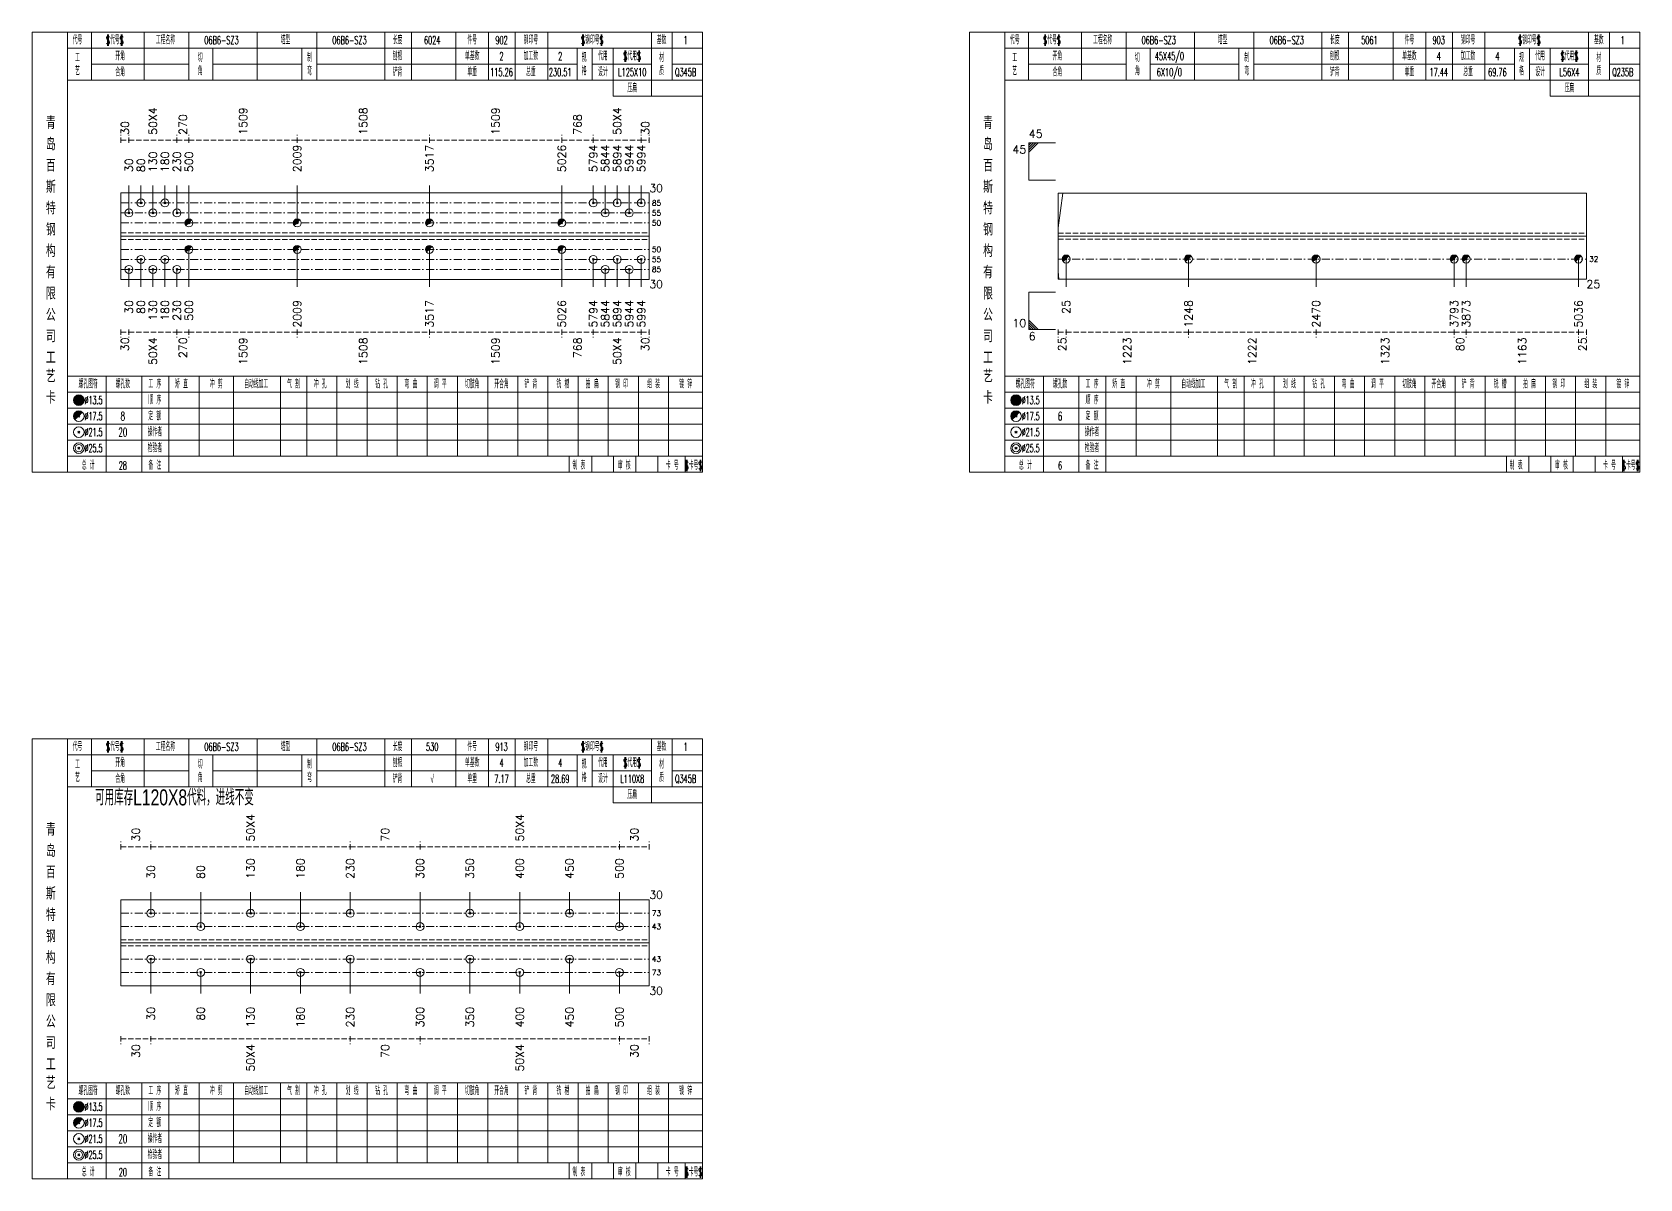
# Model space of a CAD drawing. Extents: x -533 to 8774, y 0 to 7979.
# Drawn here: x 2108 to 2711, y 1034 to 1464 of the extents above; entities that cross this region are included whole.
import ezdxf
from ezdxf.enums import TextEntityAlignment as Align

# ---------------------------------------------------------------- set-up
doc = ezdxf.new("R2010")
doc.units = 0
doc.header["$MEASUREMENT"] = 0
doc.linetypes.add('一点画线', pattern=[5.2, 3, -1, 0.2, -1])
doc.linetypes.add('虚线', pattern=[2.75, 2, -0.75])
doc.layers.get('0').update_dxf_attribs({"linetype": 'CONTINUOUS', "lineweight": 25})
for name, color, linetype, lineweight in [('1', 7, 'CONTINUOUS', 25), ('4', 7, 'CONTINUOUS', 25), ('5', 7, 'CONTINUOUS', 25)]:
    doc.layers.add(name, color=color, linetype=linetype, lineweight=lineweight)
doc.styles.get("Standard").update_dxf_attribs({"font": 'simplex.shx', "width": 0.7, "height": 3, "bigfont": 'gbhzfs.shx'})

# ---------------------------------------------------------------- blocks, each defined once
blk = doc.blocks.new('孔17.5')
at = {"layer": '5', "color": 7, "linetype": 'Continuous', "lineweight": 0}
for p, q in [((-0.2, -0.2), (0.2, 0.2)), ((-0.2, 0.2), (0.2, -0.2))]:
    blk.add_line(p, q, dxfattribs=at)
at = {"layer": '5', "color": 7, "linetype": 'Continuous', "lineweight": 13}
blk.add_circle((0, 0), 1, dxfattribs=at)
for radius in [0.9, 0.8, 0.7, 0.6, 0.5, 0.4, 0.3, 0.2, 0.1]:
    blk.add_arc((0, 0), radius, 45, 225, dxfattribs=at)
blk = doc.blocks.new('孔21.5')
at = {"layer": '5', "color": 7, "linetype": 'Continuous', "lineweight": 13}
for p, q in [((-0.2, -0.2), (0.2, 0.2)), ((0.2, -0.2), (-0.2, 0.2))]:
    blk.add_line(p, q, dxfattribs=at)
blk.add_circle((0, 0), 1, dxfattribs=at)

msp = doc.modelspace()

# ---------------------------------------------------------------- linework, layer by layer
at = {"color": 8, "linetype": '虚线', "lineweight": 9}
for p, q in [((2141.7, 1422.2), (2141.7, 1425.2)), ((2141.7, 1423.2), (2144.7, 1423.2)), ((2144.7, 1422.2), (2144.7, 1425.2)), ((2144.7, 1422.2), (2144.7, 1425.2)), ((2144.7, 1423.2), (2162.7, 1423.2)), ((2162.7, 1422.2), (2162.7, 1425.2)), ((2162.7, 1422.2), (2162.7, 1425.2)), ((2162.7, 1423.2), (2167.2, 1423.2)), ((2167.2, 1422.2), (2167.2, 1425.2)), ((2167.2, 1422.2), (2167.2, 1425.2)), ((2167.2, 1423.2), (2207.77, 1423.2)), ((2207.77, 1422.2), (2207.77, 1425.2)), ((2207.77, 1422.2), (2207.77, 1425.2)), ((2207.77, 1423.2), (2257.36, 1423.2)), ((2257.36, 1422.2), (2257.36, 1425.2)), ((2257.36, 1422.2), (2257.36, 1425.2)), ((2257.36, 1423.2), (2306.98, 1423.2)), ((2306.98, 1422.2), (2306.98, 1425.2)), ((2306.98, 1422.2), (2306.98, 1425.2)), ((2306.98, 1423.2), (2318.8, 1423.2)), ((2318.8, 1422.2), (2318.8, 1425.2)), ((2318.8, 1422.2), (2318.8, 1425.2)), ((2318.8, 1423.2), (2336.8, 1423.2)), ((2336.8, 1422.2), (2336.8, 1425.2)), ((2336.8, 1422.2), (2336.8, 1425.2)), ((2336.8, 1423.2), (2339.8, 1423.2)), ((2339.8, 1422.2), (2339.8, 1425.2)), ((2141.7, 1352.2), (2141.7, 1349.2)), ((2141.7, 1351.2), (2144.7, 1351.2)), ((2144.7, 1352.2), (2144.7, 1349.2)), ((2144.7, 1352.2), (2144.7, 1349.2)), ((2144.7, 1351.2), (2162.7, 1351.2)), ((2162.7, 1352.2), (2162.7, 1349.2)), ((2162.7, 1352.2), (2162.7, 1349.2)), ((2162.7, 1351.2), (2167.2, 1351.2)), ((2167.2, 1352.2), (2167.2, 1349.2)), ((2167.2, 1352.2), (2167.2, 1349.2)), ((2167.2, 1351.2), (2207.77, 1351.2)), ((2207.77, 1352.2), (2207.77, 1349.2)), ((2207.77, 1352.2), (2207.77, 1349.2)), ((2207.77, 1351.2), (2257.36, 1351.2)), ((2257.36, 1352.2), (2257.36, 1349.2)), ((2257.36, 1352.2), (2257.36, 1349.2)), ((2257.36, 1351.2), (2306.98, 1351.2)), ((2306.98, 1352.2), (2306.98, 1349.2)), ((2306.98, 1352.2), (2306.98, 1349.2)), ((2306.98, 1351.2), (2318.8, 1351.2)), ((2318.8, 1352.2), (2318.8, 1349.2)), ((2318.8, 1352.2), (2318.8, 1349.2)), ((2318.8, 1351.2), (2336.8, 1351.2)), ((2336.8, 1352.2), (2336.8, 1349.2)), ((2336.8, 1352.2), (2336.8, 1349.2)), ((2336.8, 1351.2), (2339.8, 1351.2)), ((2339.8, 1352.2), (2339.8, 1349.2)), ((2493.1, 1352.2), (2493.1, 1349.2)), ((2493.1, 1351.2), (2496.1, 1351.2)), ((2496.1, 1352.2), (2496.1, 1349.2)), ((2496.1, 1352.2), (2496.1, 1349.2)), ((2496.1, 1351.2), (2541.95, 1351.2)), ((2541.95, 1352.2), (2541.95, 1349.2)), ((2541.95, 1352.2), (2541.95, 1349.2)), ((2541.95, 1351.2), (2589.78, 1351.2)), ((2589.78, 1352.2), (2589.78, 1349.2)), ((2589.78, 1352.2), (2589.78, 1349.2)), ((2589.78, 1351.2), (2641.57, 1351.2)), ((2641.57, 1352.2), (2641.57, 1349.2)), ((2641.57, 1352.2), (2641.57, 1349.2)), ((2641.57, 1351.2), (2646.07, 1351.2)), ((2646.07, 1352.2), (2646.07, 1349.2)), ((2646.07, 1352.2), (2646.07, 1349.2)), ((2646.07, 1351.2), (2688.2, 1351.2)), ((2688.2, 1352.2), (2688.2, 1349.2)), ((2688.2, 1352.2), (2688.2, 1349.2)), ((2688.2, 1351.2), (2691.2, 1351.2)), ((2691.2, 1352.2), (2691.2, 1349.2)), ((2141.7, 1157.2), (2141.7, 1160.2)), ((2141.7, 1158.2), (2152.91, 1158.2)), ((2152.91, 1157.2), (2152.91, 1160.2)), ((2152.91, 1157.2), (2152.91, 1160.2)), ((2152.91, 1158.2), (2227.67, 1158.2)), ((2227.67, 1157.2), (2227.67, 1160.2)), ((2227.67, 1157.2), (2227.67, 1160.2)), ((2227.67, 1158.2), (2253.83, 1158.2)), ((2253.83, 1157.2), (2253.83, 1160.2)), ((2253.83, 1157.2), (2253.83, 1160.2)), ((2253.83, 1158.2), (2328.59, 1158.2)), ((2328.59, 1157.2), (2328.59, 1160.2)), ((2328.59, 1157.2), (2328.59, 1160.2)), ((2328.59, 1158.2), (2339.8, 1158.2)), ((2339.8, 1157.2), (2339.8, 1160.2)), ((2141.7, 1087.2), (2141.7, 1084.2)), ((2141.7, 1086.2), (2152.91, 1086.2)), ((2152.91, 1087.2), (2152.91, 1084.2)), ((2152.91, 1087.2), (2152.91, 1084.2)), ((2152.91, 1086.2), (2227.67, 1086.2)), ((2227.67, 1087.2), (2227.67, 1084.2)), ((2227.67, 1087.2), (2227.67, 1084.2)), ((2227.67, 1086.2), (2253.83, 1086.2)), ((2253.83, 1087.2), (2253.83, 1084.2)), ((2253.83, 1087.2), (2253.83, 1084.2)), ((2253.83, 1086.2), (2328.59, 1086.2)), ((2328.59, 1087.2), (2328.59, 1084.2)), ((2328.59, 1087.2), (2328.59, 1084.2)), ((2328.59, 1086.2), (2339.8, 1086.2)), ((2339.8, 1087.2), (2339.8, 1084.2))]:
    msp.add_line(p, q, dxfattribs=at)
at = {"color": 7, "linetype": 'Continuous', "lineweight": 13}
for p, q in [((2482.1, 1422.2), (2492.1, 1422.2)), ((2482.1, 1408.2), (2482.1, 1422.2)), ((2482.97, 1422.2), (2482.1, 1421.33)), ((2483.85, 1422.2), (2482.1, 1420.45)), ((2484.72, 1422.2), (2482.1, 1419.58)), ((2485.6, 1422.2), (2482.1, 1418.7)), ((2144.7, 1395.9), (2144.7, 1406.2)), ((2149.2, 1399.65), (2149.2, 1406.2)), ((2153.7, 1395.9), (2153.7, 1406.2)), ((2158.2, 1399.65), (2158.2, 1406.2)), ((2162.7, 1395.9), (2162.7, 1406.2)), ((2167.2, 1392.15), (2167.2, 1406.2)), ((2207.77, 1392.15), (2207.77, 1406.2)), ((2257.36, 1392.15), (2257.36, 1406.2)), ((2306.98, 1392.15), (2306.98, 1406.2)), ((2318.8, 1399.65), (2318.8, 1406.2)), ((2323.3, 1395.9), (2323.3, 1406.2)), ((2327.8, 1399.65), (2327.8, 1406.2)), ((2332.3, 1395.9), (2332.3, 1406.2)), ((2336.8, 1399.65), (2336.8, 1406.2)), ((2482.1, 1408.2), (2492.1, 1408.2)), ((2493.1, 1390.36), (2494.86, 1403.27)), ((2167.2, 1382.25), (2167.2, 1368.2)), ((2207.77, 1382.25), (2207.77, 1368.2)), ((2257.36, 1382.25), (2257.36, 1368.2)), ((2306.98, 1382.25), (2306.98, 1368.2)), ((2144.7, 1374.75), (2144.7, 1368.2)), ((2149.2, 1378.5), (2149.2, 1368.2)), ((2153.7, 1374.75), (2153.7, 1368.2)), ((2158.2, 1378.5), (2158.2, 1368.2)), ((2162.7, 1374.75), (2162.7, 1368.2)), ((2318.8, 1378.5), (2318.8, 1368.2)), ((2323.3, 1374.75), (2323.3, 1368.2)), ((2327.8, 1378.5), (2327.8, 1368.2)), ((2332.3, 1374.75), (2332.3, 1368.2)), ((2336.8, 1378.5), (2336.8, 1368.2)), ((2496.1, 1378.63), (2496.1, 1368.2)), ((2541.95, 1378.63), (2541.95, 1368.2)), ((2589.78, 1378.63), (2589.78, 1368.2)), ((2641.57, 1378.63), (2641.57, 1368.2)), ((2646.07, 1378.63), (2646.07, 1368.2)), ((2688.2, 1378.63), (2688.2, 1368.2)), ((2493.1, 1374), (2493.33, 1371.13)), ((2482.1, 1366.2), (2492.1, 1366.2)), ((2482.1, 1366.2), (2482.1, 1352.2)), ((2485.6, 1352.2), (2482.1, 1355.7)), ((2484.72, 1352.2), (2482.1, 1354.83)), ((2483.85, 1352.2), (2482.1, 1353.95)), ((2482.97, 1352.2), (2482.1, 1353.08)), ((2482.1, 1352.2), (2492.1, 1352.2)), ((2152.91, 1133.29), (2152.91, 1141.2)), ((2171.6, 1128.29), (2171.6, 1141.2)), ((2190.29, 1133.29), (2190.29, 1141.2)), ((2208.98, 1128.29), (2208.98, 1141.2)), ((2227.67, 1133.29), (2227.67, 1141.2)), ((2253.83, 1128.29), (2253.83, 1141.2)), ((2272.52, 1133.29), (2272.52, 1141.2)), ((2291.21, 1128.29), (2291.21, 1141.2)), ((2309.9, 1133.29), (2309.9, 1141.2)), ((2328.59, 1128.29), (2328.59, 1141.2)), ((2152.91, 1116.11), (2152.91, 1103.2)), ((2190.29, 1116.11), (2190.29, 1103.2)), ((2227.67, 1116.11), (2227.67, 1103.2)), ((2272.52, 1116.11), (2272.52, 1103.2)), ((2309.9, 1116.11), (2309.9, 1103.2)), ((2171.6, 1111.11), (2171.6, 1103.2)), ((2208.98, 1111.11), (2208.98, 1103.2)), ((2253.83, 1111.11), (2253.83, 1103.2)), ((2291.21, 1111.11), (2291.21, 1103.2)), ((2328.59, 1111.11), (2328.59, 1103.2))]:
    msp.add_line(p, q, dxfattribs=at)
at = {"color": 7, "linetype": 'Continuous', "lineweight": 18}
for p, q in [((2141.7, 1403.4), (2141.7, 1371)), ((2141.7, 1403.4), (2339.8, 1403.4)), ((2339.8, 1403.4), (2339.8, 1371)), ((2493.1, 1403.27), (2493.1, 1371.13)), ((2493.1, 1403.27), (2691.2, 1403.27)), ((2691.2, 1403.27), (2691.2, 1371.13)), ((2141.7, 1387.2), (2339.8, 1387.2)), ((2493.1, 1387.2), (2691.2, 1387.2)), ((2141.7, 1138.29), (2141.7, 1106.11)), ((2141.7, 1138.29), (2339.8, 1138.29)), ((2339.8, 1138.29), (2339.8, 1106.11)), ((2141.7, 1122.2), (2339.8, 1122.2))]:
    msp.add_line(p, q, dxfattribs=at)
at = {"color": 3, "linetype": '一点画线', "lineweight": 13}
for p, q in [((2141.7, 1399.65), (2339.8, 1399.65)), ((2141.7, 1395.9), (2339.8, 1395.9)), ((2141.7, 1392.15), (2339.8, 1392.15)), ((2141.7, 1382.25), (2339.8, 1382.25)), ((2141.7, 1378.5), (2339.8, 1378.5)), ((2141.7, 1374.75), (2339.8, 1374.75)), ((2493.1, 1378.63), (2691.2, 1378.63)), ((2141.7, 1133.29), (2339.8, 1133.29)), ((2141.7, 1128.29), (2339.8, 1128.29)), ((2141.7, 1116.11), (2339.8, 1116.11)), ((2141.7, 1111.11), (2339.8, 1111.11))]:
    msp.add_line(p, q, dxfattribs=at)
at = {"color": 1, "linetype": '虚线', "lineweight": 18}
for p, q in [((2141.7, 1388.4), (2339.8, 1388.4)), ((2493.1, 1388.27), (2691.2, 1388.27)), ((2141.7, 1386), (2339.8, 1386)), ((2493.1, 1386.13), (2691.2, 1386.13)), ((2141.7, 1123.29), (2339.8, 1123.29)), ((2141.7, 1121.11), (2339.8, 1121.11))]:
    msp.add_line(p, q, dxfattribs=at)
at = {"layer": '1', "color": 7, "linetype": 'Continuous', "lineweight": 18}
for p, q in [((2141.7, 1371), (2339.8, 1371)), ((2493.1, 1371.13), (2691.2, 1371.13)), ((2141.7, 1106.11), (2339.8, 1106.11))]:
    msp.add_line(p, q, dxfattribs=at)
at = {"layer": '4', "color": 1, "linetype": 'Continuous', "lineweight": 18}
for p, q in [((2121.7, 1298.7), (2121.7, 1463.7)), ((2130.6, 1445.7), (2130.6, 1463.7)), ((2150.4, 1445.7), (2150.4, 1463.7)), ((2167.2, 1445.7), (2167.2, 1463.7)), ((2192.8, 1445.7), (2192.8, 1463.7)), ((2215.1, 1445.7), (2215.1, 1463.7)), ((2240.6, 1445.7), (2240.6, 1463.7)), ((2250.6, 1445.7), (2250.6, 1463.7)), ((2267.3, 1445.7), (2267.3, 1463.7)), ((2279.5, 1445.7), (2279.5, 1463.7)), ((2289.5, 1445.7), (2289.5, 1463.7)), ((2301.7, 1445.7), (2301.7, 1463.7)), ((2340.6, 1439.7), (2340.6, 1463.7)), ((2348.4, 1445.7), (2348.4, 1463.7)), ((2473.1, 1298.7), (2473.1, 1463.7)), ((2482, 1445.7), (2482, 1463.7)), ((2501.8, 1445.7), (2501.8, 1463.7)), ((2518.6, 1445.7), (2518.6, 1463.7)), ((2544.2, 1445.7), (2544.2, 1463.7)), ((2566.5, 1445.7), (2566.5, 1463.7)), ((2592, 1445.7), (2592, 1463.7)), ((2602, 1445.7), (2602, 1463.7)), ((2618.7, 1445.7), (2618.7, 1463.7)), ((2630.9, 1445.7), (2630.9, 1463.7)), ((2640.9, 1445.7), (2640.9, 1463.7)), ((2653.1, 1445.7), (2653.1, 1463.7)), ((2692, 1439.7), (2692, 1463.7)), ((2699.8, 1445.7), (2699.8, 1463.7)), ((2121.7, 1457.7), (2359.8, 1457.7)), ((2176.2, 1445.7), (2176.2, 1457.7)), ((2209.5, 1445.7), (2209.5, 1457.7)), ((2312.8, 1445.7), (2312.8, 1457.7)), ((2318.4, 1445.7), (2318.4, 1457.7)), ((2326.2, 1439.7), (2326.2, 1457.7)), ((2473.1, 1457.7), (2711.2, 1457.7)), ((2527.6, 1445.7), (2527.6, 1457.7)), ((2560.9, 1445.7), (2560.9, 1457.7)), ((2664.2, 1445.7), (2664.2, 1457.7)), ((2669.8, 1445.7), (2669.8, 1457.7)), ((2677.6, 1439.7), (2677.6, 1457.7)), ((2130.6, 1451.7), (2167.2, 1451.7)), ((2176.2, 1451.7), (2209.5, 1451.7)), ((2215.1, 1451.7), (2312.8, 1451.7)), ((2318.4, 1451.7), (2340.6, 1451.7)), ((2348.4, 1451.7), (2359.8, 1451.7)), ((2482, 1451.7), (2518.6, 1451.7)), ((2527.6, 1451.7), (2560.9, 1451.7)), ((2566.5, 1451.7), (2664.2, 1451.7)), ((2669.8, 1451.7), (2692, 1451.7)), ((2699.8, 1451.7), (2711.2, 1451.7)), ((2121.7, 1445.7), (2359.8, 1445.7)), ((2473.1, 1445.7), (2711.2, 1445.7)), ((2326.2, 1439.7), (2359.8, 1439.7)), ((2677.6, 1439.7), (2711.2, 1439.7)), ((2121.7, 1334.7), (2359.8, 1334.7)), ((2136.2, 1298.7), (2136.2, 1334.7)), ((2149.5, 1298.7), (2149.5, 1334.7)), ((2159.6, 1298.7), (2159.6, 1334.7)), ((2171, 1304.7), (2171, 1334.7)), ((2183.9, 1304.7), (2183.9, 1334.7)), ((2201.5, 1304.7), (2201.5, 1334.7)), ((2211.4, 1304.7), (2211.4, 1334.7)), ((2222.7, 1304.7), (2222.7, 1334.7)), ((2234, 1304.7), (2234, 1334.7)), ((2245.3, 1304.7), (2245.3, 1334.7)), ((2256.5, 1304.7), (2256.5, 1334.7)), ((2267.9, 1304.7), (2267.9, 1334.7)), ((2279.2, 1304.7), (2279.2, 1334.7)), ((2290.5, 1304.7), (2290.5, 1334.7)), ((2301.8, 1304.7), (2301.8, 1334.7)), ((2313.1, 1304.7), (2313.1, 1334.7)), ((2324.4, 1304.7), (2324.4, 1334.7)), ((2335.7, 1304.7), (2335.7, 1334.7)), ((2347, 1304.7), (2347, 1334.7)), ((2473.1, 1334.7), (2711.2, 1334.7)), ((2487.6, 1298.7), (2487.6, 1334.7)), ((2500.9, 1298.7), (2500.9, 1334.7)), ((2511, 1298.7), (2511, 1334.7)), ((2522.4, 1304.7), (2522.4, 1334.7)), ((2535.3, 1304.7), (2535.3, 1334.7)), ((2552.9, 1304.7), (2552.9, 1334.7)), ((2562.8, 1304.7), (2562.8, 1334.7)), ((2574.1, 1304.7), (2574.1, 1334.7)), ((2585.4, 1304.7), (2585.4, 1334.7)), ((2596.7, 1304.7), (2596.7, 1334.7)), ((2607.9, 1304.7), (2607.9, 1334.7)), ((2619.3, 1304.7), (2619.3, 1334.7)), ((2630.6, 1304.7), (2630.6, 1334.7)), ((2641.9, 1304.7), (2641.9, 1334.7)), ((2653.2, 1304.7), (2653.2, 1334.7)), ((2664.5, 1304.7), (2664.5, 1334.7)), ((2675.8, 1304.7), (2675.8, 1334.7)), ((2687.1, 1304.7), (2687.1, 1334.7)), ((2698.4, 1304.7), (2698.4, 1334.7)), ((2121.7, 1328.7), (2359.8, 1328.7)), ((2473.1, 1328.7), (2711.2, 1328.7)), ((2121.7, 1322.7), (2359.8, 1322.7)), ((2473.1, 1322.7), (2711.2, 1322.7)), ((2121.7, 1316.7), (2359.8, 1316.7)), ((2473.1, 1316.7), (2711.2, 1316.7)), ((2121.7, 1310.7), (2359.8, 1310.7)), ((2473.1, 1310.7), (2711.2, 1310.7)), ((2121.7, 1304.7), (2359.8, 1304.7)), ((2309.8, 1298.7), (2309.8, 1304.7)), ((2318.2, 1298.7), (2318.2, 1304.7)), ((2326.4, 1298.7), (2326.4, 1304.7)), ((2334.8, 1298.7), (2334.8, 1304.7)), ((2343, 1298.7), (2343, 1304.7)), ((2353.3, 1298.7), (2353.3, 1304.7)), ((2473.1, 1304.7), (2711.2, 1304.7)), ((2661.2, 1298.7), (2661.2, 1304.7)), ((2669.6, 1298.7), (2669.6, 1304.7)), ((2677.8, 1298.7), (2677.8, 1304.7)), ((2686.2, 1298.7), (2686.2, 1304.7)), ((2694.4, 1298.7), (2694.4, 1304.7)), ((2704.7, 1298.7), (2704.7, 1304.7)), ((2121.7, 1033.7), (2121.7, 1198.7)), ((2130.6, 1180.7), (2130.6, 1198.7)), ((2150.4, 1180.7), (2150.4, 1198.7)), ((2167.2, 1180.7), (2167.2, 1198.7)), ((2192.8, 1180.7), (2192.8, 1198.7)), ((2215.1, 1180.7), (2215.1, 1198.7)), ((2240.6, 1180.7), (2240.6, 1198.7)), ((2250.6, 1180.7), (2250.6, 1198.7)), ((2267.3, 1180.7), (2267.3, 1198.7)), ((2279.5, 1180.7), (2279.5, 1198.7)), ((2289.5, 1180.7), (2289.5, 1198.7)), ((2301.7, 1180.7), (2301.7, 1198.7)), ((2340.6, 1174.7), (2340.6, 1198.7)), ((2348.4, 1180.7), (2348.4, 1198.7)), ((2121.7, 1192.7), (2359.8, 1192.7)), ((2176.2, 1180.7), (2176.2, 1192.7)), ((2209.5, 1180.7), (2209.5, 1192.7)), ((2312.8, 1180.7), (2312.8, 1192.7)), ((2318.4, 1180.7), (2318.4, 1192.7)), ((2326.2, 1174.7), (2326.2, 1192.7)), ((2130.6, 1186.7), (2167.2, 1186.7)), ((2176.2, 1186.7), (2209.5, 1186.7)), ((2215.1, 1186.7), (2312.8, 1186.7)), ((2318.4, 1186.7), (2340.6, 1186.7)), ((2348.4, 1186.7), (2359.8, 1186.7)), ((2121.7, 1180.7), (2359.8, 1180.7)), ((2326.2, 1174.7), (2359.8, 1174.7)), ((2121.7, 1069.7), (2359.8, 1069.7)), ((2136.2, 1033.7), (2136.2, 1069.7)), ((2149.5, 1033.7), (2149.5, 1069.7)), ((2159.6, 1033.7), (2159.6, 1069.7)), ((2171, 1039.7), (2171, 1069.7)), ((2183.9, 1039.7), (2183.9, 1069.7)), ((2201.5, 1039.7), (2201.5, 1069.7)), ((2211.4, 1039.7), (2211.4, 1069.7)), ((2222.7, 1039.7), (2222.7, 1069.7)), ((2234, 1039.7), (2234, 1069.7)), ((2245.3, 1039.7), (2245.3, 1069.7)), ((2256.5, 1039.7), (2256.5, 1069.7)), ((2267.9, 1039.7), (2267.9, 1069.7)), ((2279.2, 1039.7), (2279.2, 1069.7)), ((2290.5, 1039.7), (2290.5, 1069.7)), ((2301.8, 1039.7), (2301.8, 1069.7)), ((2313.1, 1039.7), (2313.1, 1069.7)), ((2324.4, 1039.7), (2324.4, 1069.7)), ((2335.7, 1039.7), (2335.7, 1069.7)), ((2347, 1039.7), (2347, 1069.7)), ((2121.7, 1063.7), (2359.8, 1063.7)), ((2121.7, 1057.7), (2359.8, 1057.7)), ((2121.7, 1051.7), (2359.8, 1051.7)), ((2121.7, 1045.7), (2359.8, 1045.7)), ((2121.7, 1039.7), (2359.8, 1039.7)), ((2309.8, 1033.7), (2309.8, 1039.7)), ((2318.2, 1033.7), (2318.2, 1039.7)), ((2326.4, 1033.7), (2326.4, 1039.7)), ((2334.8, 1033.7), (2334.8, 1039.7)), ((2343, 1033.7), (2343, 1039.7)), ((2353.3, 1033.7), (2353.3, 1039.7))]:
    msp.add_line(p, q, dxfattribs=at)
at = {"layer": '4', "color": 7, "linetype": 'Continuous', "lineweight": 13}
for p, q in [((2125.7, 1325.5), (2126.1, 1325.9)), ((2126.1, 1325.5), (2125.7, 1325.9)), ((2477.1, 1325.5), (2477.5, 1325.9)), ((2477.5, 1325.5), (2477.1, 1325.9)), ((2125.5, 1313.3), (2126.3, 1314.1)), ((2126.3, 1313.3), (2125.5, 1314.1)), ((2125.5, 1307.3), (2126.3, 1308.1)), ((2126.3, 1307.3), (2125.5, 1308.1)), ((2476.9, 1313.3), (2477.7, 1314.1)), ((2477.7, 1313.3), (2476.9, 1314.1)), ((2476.9, 1307.3), (2477.7, 1308.1)), ((2477.7, 1307.3), (2476.9, 1308.1)), ((2125.7, 1060.5), (2126.1, 1060.9)), ((2126.1, 1060.5), (2125.7, 1060.9)), ((2125.5, 1048.3), (2126.3, 1049.1)), ((2126.3, 1048.3), (2125.5, 1049.1)), ((2125.5, 1042.3), (2126.3, 1043.1)), ((2126.3, 1042.3), (2125.5, 1043.1))]:
    msp.add_line(p, q, dxfattribs=at)
at = {"layer": '4', "color": 7, "linetype": 'Continuous', "lineweight": 0}
for p, q in [((2125.5, 1319.3), (2126.3, 1320.1)), ((2125.5, 1320.1), (2126.3, 1319.3)), ((2476.9, 1319.3), (2477.7, 1320.1)), ((2476.9, 1320.1), (2477.7, 1319.3)), ((2125.5, 1054.3), (2126.3, 1055.1)), ((2125.5, 1055.1), (2126.3, 1054.3))]:
    msp.add_line(p, q, dxfattribs=at)
at = {"layer": '4', "color": 1, "linetype": 'Continuous', "lineweight": 18}
for points in [[(2108.4, 1463.7), (2108.4, 1298.7), (2359.8, 1298.7), (2359.8, 1463.7)], [(2459.8, 1463.7), (2459.8, 1298.7), (2711.2, 1298.7), (2711.2, 1463.7)], [(2108.4, 1198.7), (2108.4, 1033.7), (2359.8, 1033.7), (2359.8, 1198.7)]]:
    msp.add_lwpolyline(points, close=True, dxfattribs=at)
at = {"layer": '4', "color": 7, "linetype": 'Continuous', "lineweight": 13}
for centre, radius in [((2125.9, 1325.7), 2), ((2125.9, 1325.7), 1.8), ((2125.9, 1325.7), 1.6), ((2125.9, 1325.7), 1.4), ((2125.9, 1325.7), 1.2), ((2125.9, 1325.7), 1), ((2125.9, 1325.7), 0.8), ((2125.9, 1325.7), 0.6), ((2477.3, 1325.7), 2), ((2477.3, 1325.7), 1.8), ((2477.3, 1325.7), 1.6), ((2477.3, 1325.7), 1.4), ((2477.3, 1325.7), 1.2), ((2477.3, 1325.7), 1), ((2477.3, 1325.7), 0.8), ((2477.3, 1325.7), 0.6), ((2125.9, 1319.7), 2), ((2125.9, 1325.7), 0.4), ((2125.9, 1325.7), 0.2), ((2477.3, 1319.7), 2), ((2477.3, 1325.7), 0.4), ((2477.3, 1325.7), 0.2), ((2125.9, 1313.7), 2), ((2477.3, 1313.7), 2), ((2125.9, 1307.7), 2), ((2125.9, 1307.7), 1.4), ((2477.3, 1307.7), 2), ((2477.3, 1307.7), 1.4), ((2125.9, 1060.7), 2), ((2125.9, 1060.7), 1.8), ((2125.9, 1060.7), 1.6), ((2125.9, 1060.7), 1.4), ((2125.9, 1060.7), 1.2), ((2125.9, 1060.7), 1), ((2125.9, 1060.7), 0.8), ((2125.9, 1060.7), 0.6), ((2125.9, 1060.7), 0.4), ((2125.9, 1054.7), 2), ((2125.9, 1060.7), 0.2), ((2125.9, 1048.7), 2), ((2125.9, 1042.7), 2), ((2125.9, 1042.7), 1.4)]:
    msp.add_circle(centre, radius, dxfattribs=at)
for centre, radius in [((2125.9, 1319.7), 1.8), ((2125.9, 1319.7), 1.6), ((2125.9, 1319.7), 1.4), ((2125.9, 1319.7), 1.2), ((2125.9, 1319.7), 1), ((2125.9, 1319.7), 0.8), ((2125.9, 1319.7), 0.6), ((2477.3, 1319.7), 1.8), ((2477.3, 1319.7), 1.6), ((2477.3, 1319.7), 1.4), ((2477.3, 1319.7), 1.2), ((2477.3, 1319.7), 1), ((2477.3, 1319.7), 0.8), ((2477.3, 1319.7), 0.6), ((2125.9, 1319.7), 0.4), ((2125.9, 1319.7), 0.2), ((2477.3, 1319.7), 0.4), ((2477.3, 1319.7), 0.2), ((2125.9, 1054.7), 1.8), ((2125.9, 1054.7), 1.6), ((2125.9, 1054.7), 1.4), ((2125.9, 1054.7), 1.2), ((2125.9, 1054.7), 1), ((2125.9, 1054.7), 0.8), ((2125.9, 1054.7), 0.6), ((2125.9, 1054.7), 0.4), ((2125.9, 1054.7), 0.2)]:
    msp.add_arc(centre, radius, 45, 225, dxfattribs=at)

# ---------------------------------------------------------------- block references
at = {"color": 7, "linetype": 'Continuous', "lineweight": 13, "xscale": 1.5, "yscale": 1.5, "zscale": 1.5}
for name, p in [('孔21.5', (2149.2, 1399.65)), ('孔21.5', (2158.2, 1399.65)), ('孔21.5', (2318.8, 1399.65)), ('孔21.5', (2327.8, 1399.65)), ('孔21.5', (2336.8, 1399.65)), ('孔21.5', (2144.7, 1395.9)), ('孔21.5', (2153.7, 1395.9)), ('孔21.5', (2162.7, 1395.9)), ('孔17.5', (2167.2, 1392.15)), ('孔17.5', (2207.77, 1392.15)), ('孔17.5', (2257.36, 1392.15)), ('孔17.5', (2306.98, 1392.15)), ('孔21.5', (2323.3, 1395.9)), ('孔21.5', (2332.3, 1395.9)), ('孔21.5', (2152.91, 1133.29)), ('孔21.5', (2190.29, 1133.29)), ('孔21.5', (2227.67, 1133.29)), ('孔21.5', (2272.52, 1133.29)), ('孔21.5', (2309.9, 1133.29)), ('孔21.5', (2171.6, 1128.29)), ('孔21.5', (2208.98, 1128.29)), ('孔21.5', (2253.83, 1128.29)), ('孔21.5', (2291.21, 1128.29)), ('孔21.5', (2328.59, 1128.29))]:
    msp.add_blockref(name, p, dxfattribs=at)
at = {"layer": '1', "color": 7, "linetype": 'Continuous', "lineweight": 13, "xscale": 1.5, "yscale": 1.5, "zscale": 1.5}
for name, p in [('孔17.5', (2167.2, 1382.25)), ('孔17.5', (2207.77, 1382.25)), ('孔17.5', (2257.36, 1382.25)), ('孔17.5', (2306.98, 1382.25)), ('孔21.5', (2144.7, 1374.75)), ('孔21.5', (2149.2, 1378.5)), ('孔21.5', (2153.7, 1374.75)), ('孔21.5', (2158.2, 1378.5)), ('孔21.5', (2162.7, 1374.75)), ('孔21.5', (2318.8, 1378.5)), ('孔21.5', (2323.3, 1374.75)), ('孔21.5', (2327.8, 1378.5)), ('孔21.5', (2332.3, 1374.75)), ('孔21.5', (2336.8, 1378.5)), ('孔17.5', (2496.1, 1378.63)), ('孔17.5', (2541.95, 1378.63)), ('孔17.5', (2589.78, 1378.63)), ('孔17.5', (2641.57, 1378.63)), ('孔17.5', (2646.07, 1378.63)), ('孔17.5', (2688.2, 1378.63)), ('孔21.5', (2152.91, 1116.11)), ('孔21.5', (2190.29, 1116.11)), ('孔21.5', (2227.67, 1116.11)), ('孔21.5', (2272.52, 1116.11)), ('孔21.5', (2309.9, 1116.11)), ('孔21.5', (2171.6, 1111.11)), ('孔21.5', (2208.98, 1111.11)), ('孔21.5', (2253.83, 1111.11)), ('孔21.5', (2291.21, 1111.11)), ('孔21.5', (2328.59, 1111.11))]:
    msp.add_blockref(name, p, dxfattribs=at)

# ---------------------------------------------------------------- texts
at = {"color": 8, "linetype": 'Continuous', "lineweight": 9}
for s, p in [('50X4', (2153.7, 1425.2)), ('1509', (2187.48, 1425.2)), ('1508', (2232.56, 1425.2)), ('1509', (2282.17, 1425.2)), ('50X4', (2327.8, 1425.2)), ('30', (2143.2, 1425.2)), ('270', (2164.95, 1425.2)), ('768', (2312.89, 1425.2)), ('30', (2338.3, 1425.2)), ('50X4', (2190.29, 1160.2)), ('50X4', (2291.21, 1160.2)), ('30', (2147.31, 1160.2)), ('70', (2240.75, 1160.2)), ('30', (2334.19, 1160.2))]:
    msp.add_text(s, height=3, rotation=90, dxfattribs=at).set_placement(p, align=Align.MIDDLE_LEFT)
at = {"color": 7, "linetype": 'Continuous', "lineweight": 13}
msp.add_text('45', height=3, dxfattribs=at).set_placement((2482.1, 1423.2), align=Align.BOTTOM_LEFT)
for s, p in [('130', (2153.7, 1411.2)), ('180', (2158.2, 1411.2)), ('230', (2162.7, 1411.2)), ('500', (2167.2, 1411.2)), ('2009', (2207.77, 1411.2)), ('3517', (2257.36, 1411.2)), ('5026', (2306.98, 1411.2)), ('5794', (2318.8, 1411.2)), ('5844', (2323.3, 1411.2)), ('5894', (2327.8, 1411.2)), ('5944', (2332.3, 1411.2)), ('5994', (2336.8, 1411.2)), ('30', (2144.7, 1411.2)), ('80', (2149.2, 1411.2)), ('130', (2190.29, 1146.2)), ('180', (2208.98, 1146.2)), ('230', (2227.67, 1146.2)), ('300', (2253.83, 1146.2)), ('350', (2272.52, 1146.2)), ('400', (2291.21, 1146.2)), ('450', (2309.9, 1146.2)), ('500', (2328.59, 1146.2)), ('30', (2152.91, 1146.2)), ('80', (2171.6, 1146.2))]:
    msp.add_text(s, height=3, rotation=90, dxfattribs=at).set_placement(p, align=Align.MIDDLE_LEFT)
msp.add_text('45', height=3, dxfattribs=at).set_placement((2481.1, 1421.2), align=Align.TOP_RIGHT)
for s, height, p in [('30', 3, (2339.8, 1405.2)), ('85', 2, (2340.8, 1399.65)), ('55', 2, (2340.8, 1395.9)), ('50', 2, (2340.8, 1392.15)), ('50', 2, (2340.8, 1382.25)), ('55', 2, (2340.8, 1378.5)), ('85', 2, (2340.8, 1374.75)), ('32', 2, (2692.2, 1378.63)), ('30', 3, (2339.8, 1140.2)), ('73', 2, (2340.8, 1133.29)), ('43', 2, (2340.8, 1128.29)), ('43', 2, (2340.8, 1116.11)), ('73', 2, (2340.8, 1111.11))]:
    msp.add_text(s, height=height, dxfattribs=at).set_placement(p, align=Align.MIDDLE_LEFT)
msp.add_text('10', height=3, dxfattribs=at).set_placement((2481.1, 1352.2), align=Align.BOTTOM_RIGHT)
msp.add_text('6', height=3, dxfattribs=at).set_placement((2482.1, 1351.2), align=Align.TOP_LEFT)
at = {"color": 8, "linetype": 'Continuous', "lineweight": 9}
for s, p in [('30', (2143.2, 1349.2)), ('50X4', (2153.7, 1349.2)), ('270', (2164.95, 1349.2)), ('1509', (2187.48, 1349.2)), ('1508', (2232.56, 1349.2)), ('1509', (2282.17, 1349.2)), ('768', (2312.89, 1349.2)), ('50X4', (2327.8, 1349.2)), ('30', (2338.3, 1349.2)), ('25', (2494.6, 1349.2)), ('1223', (2519.02, 1349.2)), ('1222', (2565.87, 1349.2)), ('1323', (2615.67, 1349.2)), ('80', (2643.82, 1349.2)), ('1163', (2667.13, 1349.2)), ('25', (2689.7, 1349.2)), ('30', (2147.31, 1084.2)), ('50X4', (2190.29, 1084.2)), ('70', (2240.75, 1084.2)), ('50X4', (2291.21, 1084.2)), ('30', (2334.19, 1084.2))]:
    msp.add_text(s, height=3, rotation=90, dxfattribs=at).set_placement(p, align=Align.MIDDLE_RIGHT)
at = {"color": 0, "linetype": 'Continuous', "insert": (2132, 1179.76), "char_height": 6, "width": 126.2495, "attachment_point": 1}
msp.add_mtext('可用库存{\\fArial|b0|i0|c0|p32;L120X8}代料，进线不变', dxfattribs=at)
at = {"layer": '1', "color": 7, "linetype": 'Continuous', "lineweight": 13}
for s, p in [('30', (2339.8, 1369.2)), ('25', (2691.2, 1369.2)), ('30', (2339.8, 1104.2))]:
    msp.add_text(s, height=3, dxfattribs=at).set_placement(p, align=Align.MIDDLE_LEFT)
for s, p in [('30', (2144.7, 1363.2)), ('80', (2149.2, 1363.2)), ('130', (2153.7, 1363.2)), ('180', (2158.2, 1363.2)), ('230', (2162.7, 1363.2)), ('500', (2167.2, 1363.2)), ('2009', (2207.77, 1363.2)), ('3517', (2257.36, 1363.2)), ('5026', (2306.98, 1363.2)), ('5794', (2318.8, 1363.2)), ('5844', (2323.3, 1363.2)), ('5894', (2327.8, 1363.2)), ('5944', (2332.3, 1363.2)), ('5994', (2336.8, 1363.2)), ('25', (2496.1, 1363.2)), ('1248', (2541.95, 1363.2)), ('2470', (2589.78, 1363.2)), ('3793', (2641.57, 1363.2)), ('3873', (2646.07, 1363.2)), ('5036', (2688.2, 1363.2)), ('30', (2152.91, 1098.2)), ('80', (2171.6, 1098.2)), ('130', (2190.29, 1098.2)), ('180', (2208.98, 1098.2)), ('230', (2227.67, 1098.2)), ('300', (2253.83, 1098.2)), ('350', (2272.52, 1098.2)), ('400', (2291.21, 1098.2)), ('450', (2309.9, 1098.2)), ('500', (2328.59, 1098.2))]:
    msp.add_text(s, height=3, rotation=90, dxfattribs=at).set_placement(p, align=Align.MIDDLE_RIGHT)
at = {"layer": '4', "color": 1, "linetype": 'Continuous', "lineweight": 13}
for s, height, width, p in [('代号', 3, 0.6, (2125.4, 1460.7)), ('$代号$', 3, 0.6, (2139.4, 1460.7)), ('工程名称', 3, 0.6, (2158.4, 1460.7)), ('06B6-SZ3', 3, 0.6, (2179.4, 1460.7)), ('塔型', 3, 0.6, (2203.4, 1460.7)), ('06B6-SZ3', 3, 0.6, (2227.4, 1460.7)), ('长度', 3, 0.6, (2245.4, 1460.7)), ('6024', 3, 0.6, (2258.4, 1460.7)), ('件号', 3, 0.6, (2273.4, 1460.7)), ('902', 3, 0.6, (2284.4, 1460.7)), ('钢印号', 3, 0.6, (2295.4, 1460.7)), ('$钢印号$', 3, 0.6, (2318.4, 1460.7)), ('基数', 3, 0.6, (2344.4, 1460.7)), ('1', 3, 0.6, (2353.4, 1460.7)), ('代号', 3, 0.6, (2476.8, 1460.7)), ('$代号$', 3, 0.6, (2490.8, 1460.7)), ('工程名称', 3, 0.6, (2509.8, 1460.7)), ('06B6-SZ3', 3, 0.6, (2530.8, 1460.7)), ('塔型', 3, 0.6, (2554.8, 1460.7)), ('06B6-SZ3', 3, 0.6, (2578.8, 1460.7)), ('长度', 3, 0.6, (2596.8, 1460.7)), ('5061', 3, 0.6, (2609.8, 1460.7)), ('件号', 3, 0.6, (2624.8, 1460.7)), ('903', 3, 0.6, (2635.8, 1460.7)), ('钢印号', 3, 0.6, (2646.8, 1460.7)), ('$钢印号$', 3, 0.6, (2669.8, 1460.7)), ('基数', 3, 0.6, (2695.8, 1460.7)), ('1', 3, 0.6, (2704.8, 1460.7)), ('工', 3, 0.6, (2125.4, 1454.1)), ('开角', 3, 0.6, (2141.4, 1454.7)), ('切', 3, 0.6, (2171.4, 1454.1)), ('制', 3, 0.6, (2212.4, 1454.1)), ('刨根', 3, 0.6, (2245.4, 1454.7)), ('单基数', 3, 0.6, (2273.4, 1454.7)), ('2', 3, 0.6, (2284.4, 1454.7)), ('加工数', 3, 0.6, (2295.4, 1454.7)), ('2', 3, 0.6, (2306.4, 1454.7)), ('规', 3, 0.6, (2315.4, 1454.1)), ('代用', 3, 0.6, (2322.4, 1454.7)), ('$代用$', 3, 0.6, (2333.4, 1454.7)), ('材', 3, 0.6, (2344.4, 1454.1)), ('工', 3, 0.6, (2476.8, 1454.1)), ('开角', 3, 0.6, (2492.8, 1454.7)), ('切', 3, 0.6, (2522.8, 1454.1)), ('45X45/0', 3, 0.6, (2534.8, 1454.7)), ('制', 3, 0.6, (2563.8, 1454.1)), ('刨根', 3, 0.6, (2596.8, 1454.7)), ('单基数', 3, 0.6, (2624.8, 1454.7)), ('4', 3, 0.6, (2635.8, 1454.7)), ('加工数', 3, 0.6, (2646.8, 1454.7)), ('4', 3, 0.6, (2657.8, 1454.7)), ('规', 3, 0.6, (2666.8, 1454.1)), ('代用', 3, 0.6, (2673.8, 1454.7)), ('$代用$', 3, 0.6, (2684.8, 1454.7)), ('材', 3, 0.6, (2695.8, 1454.1)), ('艺', 3, 0.6, (2125.4, 1449.1)), ('合角', 3, 0.6, (2141.4, 1448.7)), ('角', 3, 0.6, (2171.4, 1449.1)), ('弯', 3, 0.6, (2212.4, 1449.1)), ('铲背', 3, 0.6, (2245.4, 1448.7)), ('单重', 3, 0.6, (2273.4, 1448.7)), ('115.26', 3, 0.6, (2284.4, 1448.7)), ('总重', 3, 0.6, (2295.4, 1448.7)), ('230.51', 3, 0.6, (2306.4, 1448.7)), ('格', 3, 0.6, (2315.4, 1449.1)), ('设计', 3, 0.6, (2322.4, 1448.7)), ('L125X10', 3, 0.6, (2333.4, 1448.7)), ('质', 3, 0.6, (2344.4, 1449.1)), ('Q345B', 3, 0.6, (2353.4, 1448.7)), ('艺', 3, 0.6, (2476.8, 1449.1)), ('合角', 3, 0.6, (2492.8, 1448.7)), ('角', 3, 0.6, (2522.8, 1449.1)), ('6X10/0', 3, 0.6, (2534.8, 1448.7)), ('弯', 3, 0.6, (2563.8, 1449.1)), ('铲背', 3, 0.6, (2596.8, 1448.7)), ('单重', 3, 0.6, (2624.8, 1448.7)), ('17.44', 3, 0.6, (2635.8, 1448.7)), ('总重', 3, 0.6, (2646.8, 1448.7)), ('69.76', 3, 0.6, (2657.8, 1448.7)), ('格', 3, 0.6, (2666.8, 1449.1)), ('设计', 3, 0.6, (2673.8, 1448.7)), ('L56X4', 3, 0.6, (2684.8, 1448.7)), ('质', 3, 0.6, (2695.8, 1449.1)), ('Q235B', 3, 0.6, (2704.8, 1448.7)), ('压扁', 3, 0.6, (2333.4, 1442.7)), ('压扁', 3, 0.6, (2684.8, 1442.7)), ('青', 4.6, 0.8, (2115.4, 1429.7)), ('青', 4.6, 0.8, (2466.8, 1429.7)), ('岛', 4.6, 0.8, (2115.4, 1421.7)), ('岛', 4.6, 0.8, (2466.8, 1421.7)), ('百', 4.6, 0.8, (2115.4, 1413.7)), ('百', 4.6, 0.8, (2466.8, 1413.7)), ('斯', 4.6, 0.8, (2115.4, 1405.7)), ('斯', 4.6, 0.8, (2466.8, 1405.7)), ('特', 4.6, 0.8, (2115.4, 1397.7)), ('特', 4.6, 0.8, (2466.8, 1397.7)), ('钢', 4.6, 0.8, (2115.4, 1389.7)), ('钢', 4.6, 0.8, (2466.8, 1389.7)), ('构', 4.6, 0.8, (2115.4, 1381.7)), ('构', 4.6, 0.8, (2466.8, 1381.7)), ('有', 4.6, 0.8, (2115.4, 1373.7)), ('有', 4.6, 0.8, (2466.8, 1373.7)), ('限', 4.6, 0.8, (2115.4, 1365.7)), ('限', 4.6, 0.8, (2466.8, 1365.7)), ('公', 4.6, 0.8, (2115.4, 1357.7)), ('公', 4.6, 0.8, (2466.8, 1357.7)), ('司', 4.6, 0.8, (2115.4, 1349.7)), ('司', 4.6, 0.8, (2466.8, 1349.7)), ('工', 4.6, 0.8, (2115.4, 1341.7)), ('工', 4.6, 0.8, (2466.8, 1341.7)), ('艺', 4.6, 0.8, (2115.4, 1334.7)), ('螺孔图符', 3, 0.6, (2129.4, 1331.7)), ('螺孔数', 3, 0.6, (2142.4, 1331.7)), ('工 序', 3, 0.6, (2154.4, 1331.7)), ('矫 直', 3, 0.6, (2164.4, 1331.7)), ('冲 剪', 3, 0.6, (2177.4, 1331.7)), ('自动线加工', 3, 0.6, (2192.4, 1331.7)), ('气 割', 3, 0.6, (2206.4, 1331.7)), ('冲 孔', 3, 0.6, (2216.4, 1331.7)), ('划 线', 3, 0.6, (2228.4, 1331.7)), ('钻 孔', 3, 0.6, (2239.4, 1331.7)), ('弯 曲', 3, 0.6, (2250.4, 1331.7)), ('调 平', 3, 0.6, (2261.4, 1331.7)), ('切肢角', 3, 0.6, (2273.4, 1331.7)), ('开合角', 3, 0.6, (2284.4, 1331.7)), ('铲 背', 3, 0.6, (2295.4, 1331.7)), ('铣 槽', 3, 0.6, (2307.4, 1331.7)), ('拍 扁', 3, 0.6, (2318.4, 1331.7)), ('钢 印', 3, 0.6, (2329.4, 1331.7)), ('组 装', 3, 0.6, (2341.4, 1331.7)), ('镀 锌', 3, 0.6, (2353.4, 1331.7)), ('艺', 4.6, 0.8, (2466.8, 1334.7)), ('螺孔图符', 3, 0.6, (2480.8, 1331.7)), ('螺孔数', 3, 0.6, (2493.8, 1331.7)), ('工 序', 3, 0.6, (2505.8, 1331.7)), ('矫 直', 3, 0.6, (2515.8, 1331.7)), ('冲 剪', 3, 0.6, (2528.8, 1331.7)), ('自动线加工', 3, 0.6, (2543.8, 1331.7)), ('气 割', 3, 0.6, (2557.8, 1331.7)), ('冲 孔', 3, 0.6, (2567.8, 1331.7)), ('划 线', 3, 0.6, (2579.8, 1331.7)), ('钻 孔', 3, 0.6, (2590.8, 1331.7)), ('弯 曲', 3, 0.6, (2601.8, 1331.7)), ('调 平', 3, 0.6, (2612.8, 1331.7)), ('切肢角', 3, 0.6, (2624.8, 1331.7)), ('开合角', 3, 0.6, (2635.8, 1331.7)), ('铲 背', 3, 0.6, (2646.8, 1331.7)), ('铣 槽', 3, 0.6, (2658.8, 1331.7)), ('拍 扁', 3, 0.6, (2669.8, 1331.7)), ('钢 印', 3, 0.6, (2680.8, 1331.7)), ('组 装', 3, 0.6, (2692.8, 1331.7)), ('镀 锌', 3, 0.6, (2704.8, 1331.7)), ('卡', 4.6, 0.8, (2115.4, 1326.7)), ('%%C13.5', 3, 0.5, (2131.4, 1325.7)), ('顺 序', 3, 0.6, (2154.4, 1325.7)), ('卡', 4.6, 0.8, (2466.8, 1326.7)), ('%%C13.5', 3, 0.5, (2482.8, 1325.7)), ('顺 序', 3, 0.6, (2505.8, 1325.7)), ('%%C17.5', 3, 0.5, (2131.4, 1319.7)), ('8', 3.2, 0.6, (2142.4, 1319.7)), ('定 额', 3, 0.6, (2154.4, 1319.7)), ('%%C17.5', 3, 0.5, (2482.8, 1319.7)), ('6', 3.2, 0.6, (2493.8, 1319.7)), ('定 额', 3, 0.6, (2505.8, 1319.7)), ('%%C21.5', 3, 0.5, (2131.4, 1313.7)), ('20', 3.2, 0.6, (2142.4, 1313.7)), ('操作者', 3, 0.6, (2154.4, 1313.7)), ('%%C21.5', 3, 0.5, (2482.8, 1313.7)), ('操作者', 3, 0.6, (2505.8, 1313.7)), ('%%C25.5', 3, 0.5, (2131.4, 1307.7)), ('检验者', 3, 0.6, (2154.4, 1307.7)), ('%%C25.5', 3, 0.5, (2482.8, 1307.7)), ('检验者', 3, 0.6, (2505.8, 1307.7)), ('总 计', 3, 0.6, (2129.4, 1301.2)), ('28', 3, 0.6, (2142.4, 1301.2)), ('备 注', 3, 0.6, (2154.4, 1301.2)), ('制 表', 3, 0.6, (2313.4, 1301.2)), ('审 核', 3, 0.6, (2330.4, 1301.2)), ('卡 号', 3, 0.6, (2348.4, 1301.2)), ('$卡号$', 3, 0.6, (2356.4, 1301.2)), ('总 计', 3, 0.6, (2480.8, 1301.2)), ('6', 3, 0.6, (2493.8, 1301.2)), ('备 注', 3, 0.6, (2505.8, 1301.2)), ('制 表', 3, 0.6, (2664.8, 1301.2)), ('审 核', 3, 0.6, (2681.8, 1301.2)), ('卡 号', 3, 0.6, (2699.8, 1301.2)), ('$卡号$', 3, 0.6, (2707.8, 1301.2)), ('代号', 3, 0.6, (2125.4, 1195.7)), ('$代号$', 3, 0.6, (2139.4, 1195.7)), ('工程名称', 3, 0.6, (2158.4, 1195.7)), ('06B6-SZ3', 3, 0.6, (2179.4, 1195.7)), ('塔型', 3, 0.6, (2203.4, 1195.7)), ('06B6-SZ3', 3, 0.6, (2227.4, 1195.7)), ('长度', 3, 0.6, (2245.4, 1195.7)), ('530', 3, 0.6, (2258.4, 1195.7)), ('件号', 3, 0.6, (2273.4, 1195.7)), ('913', 3, 0.6, (2284.4, 1195.7)), ('钢印号', 3, 0.6, (2295.4, 1195.7)), ('$钢印号$', 3, 0.6, (2318.4, 1195.7)), ('基数', 3, 0.6, (2344.4, 1195.7)), ('1', 3, 0.6, (2353.4, 1195.7)), ('工', 3, 0.6, (2125.4, 1189.1)), ('开角', 3, 0.6, (2141.4, 1189.7)), ('切', 3, 0.6, (2171.4, 1189.1)), ('制', 3, 0.6, (2212.4, 1189.1)), ('刨根', 3, 0.6, (2245.4, 1189.7)), ('单基数', 3, 0.6, (2273.4, 1189.7)), ('4', 3, 0.6, (2284.4, 1189.7)), ('加工数', 3, 0.6, (2295.4, 1189.7)), ('4', 3, 0.6, (2306.4, 1189.7)), ('规', 3, 0.6, (2315.4, 1189.1)), ('代用', 3, 0.6, (2322.4, 1189.7)), ('$代用$', 3, 0.6, (2333.4, 1189.7)), ('材', 3, 0.6, (2344.4, 1189.1)), ('艺', 3, 0.6, (2125.4, 1184.1)), ('合角', 3, 0.6, (2141.4, 1183.7)), ('角', 3, 0.6, (2171.4, 1184.1)), ('弯', 3, 0.6, (2212.4, 1184.1)), ('铲背', 3, 0.6, (2245.4, 1183.7)), ('√', 3, 0.6, (2258.4, 1183.7)), ('单重', 3, 0.6, (2273.4, 1183.7)), ('7.17', 3, 0.6, (2284.4, 1183.7)), ('总重', 3, 0.6, (2295.4, 1183.7)), ('28.69', 3, 0.6, (2306.4, 1183.7)), ('格', 3, 0.6, (2315.4, 1184.1)), ('设计', 3, 0.6, (2322.4, 1183.7)), ('L110X8', 3, 0.6, (2333.4, 1183.7)), ('质', 3, 0.6, (2344.4, 1184.1)), ('Q345B', 3, 0.6, (2353.4, 1183.7)), ('压扁', 3, 0.6, (2333.4, 1177.7)), ('青', 4.6, 0.8, (2115.4, 1164.7)), ('岛', 4.6, 0.8, (2115.4, 1156.7)), ('百', 4.6, 0.8, (2115.4, 1148.7)), ('斯', 4.6, 0.8, (2115.4, 1140.7)), ('特', 4.6, 0.8, (2115.4, 1132.7)), ('钢', 4.6, 0.8, (2115.4, 1124.7)), ('构', 4.6, 0.8, (2115.4, 1116.7)), ('有', 4.6, 0.8, (2115.4, 1108.7)), ('限', 4.6, 0.8, (2115.4, 1100.7)), ('公', 4.6, 0.8, (2115.4, 1092.7)), ('司', 4.6, 0.8, (2115.4, 1084.7)), ('工', 4.6, 0.8, (2115.4, 1076.7)), ('艺', 4.6, 0.8, (2115.4, 1069.7)), ('螺孔图符', 3, 0.6, (2129.4, 1066.7)), ('螺孔数', 3, 0.6, (2142.4, 1066.7)), ('工 序', 3, 0.6, (2154.4, 1066.7)), ('矫 直', 3, 0.6, (2164.4, 1066.7)), ('冲 剪', 3, 0.6, (2177.4, 1066.7)), ('自动线加工', 3, 0.6, (2192.4, 1066.7)), ('气 割', 3, 0.6, (2206.4, 1066.7)), ('冲 孔', 3, 0.6, (2216.4, 1066.7)), ('划 线', 3, 0.6, (2228.4, 1066.7)), ('钻 孔', 3, 0.6, (2239.4, 1066.7)), ('弯 曲', 3, 0.6, (2250.4, 1066.7)), ('调 平', 3, 0.6, (2261.4, 1066.7)), ('切肢角', 3, 0.6, (2273.4, 1066.7)), ('开合角', 3, 0.6, (2284.4, 1066.7)), ('铲 背', 3, 0.6, (2295.4, 1066.7)), ('铣 槽', 3, 0.6, (2307.4, 1066.7)), ('拍 扁', 3, 0.6, (2318.4, 1066.7)), ('钢 印', 3, 0.6, (2329.4, 1066.7)), ('组 装', 3, 0.6, (2341.4, 1066.7)), ('镀 锌', 3, 0.6, (2353.4, 1066.7)), ('卡', 4.6, 0.8, (2115.4, 1061.7)), ('%%C13.5', 3, 0.5, (2131.4, 1060.7)), ('顺 序', 3, 0.6, (2154.4, 1060.7)), ('%%C17.5', 3, 0.5, (2131.4, 1054.7)), ('定 额', 3, 0.6, (2154.4, 1054.7)), ('%%C21.5', 3, 0.5, (2131.4, 1048.7)), ('20', 3.2, 0.6, (2142.4, 1048.7)), ('操作者', 3, 0.6, (2154.4, 1048.7)), ('%%C25.5', 3, 0.5, (2131.4, 1042.7)), ('检验者', 3, 0.6, (2154.4, 1042.7)), ('总 计', 3, 0.6, (2129.4, 1036.2)), ('20', 3, 0.6, (2142.4, 1036.2)), ('备 注', 3, 0.6, (2154.4, 1036.2)), ('制 表', 3, 0.6, (2313.4, 1036.2)), ('审 核', 3, 0.6, (2330.4, 1036.2)), ('卡 号', 3, 0.6, (2348.4, 1036.2)), ('$卡号$', 3, 0.6, (2356.4, 1036.2))]:
    msp.add_text(s, height=height, dxfattribs=dict(at, width=width)).set_placement(p, align=Align.MIDDLE_CENTER)

doc.saveas('drawing.dxf')
